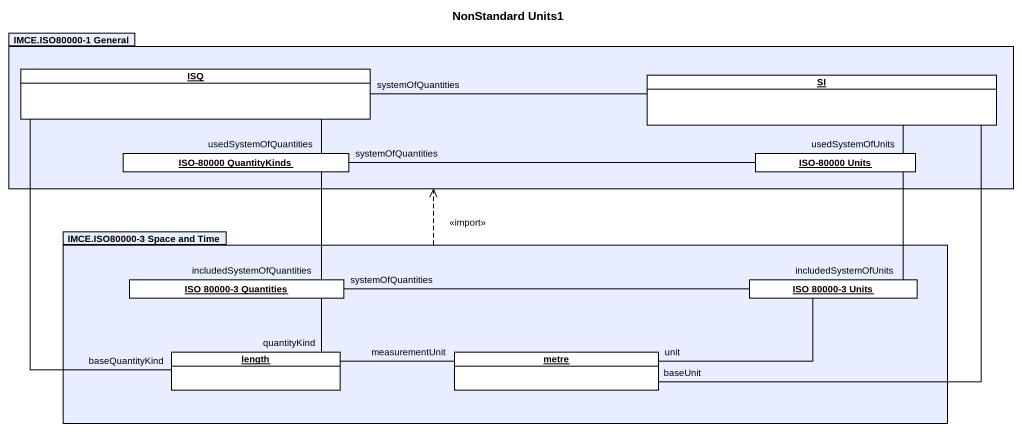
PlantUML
@startuml
title NonStandard Units1
hide circle
hide empty members
package "IMCE.ISO80000-1 General" as IMCE_ISO80000_1_General #E8EDFF {
  object ISQ #FFFFFF
  object SI #FFFFFF
  object "ISO-80000 QuantityKinds" as ISO_80000_QuantityKinds #FFFFFF
  object "ISO-80000 Units" as ISO_80000_Units #FFFFFF
}
package "IMCE.ISO80000-3 Space and Time" as IMCE_ISO80000_3_Space_and #E8EDFF {
  object "ISO 80000-3 Quantities" as ISO_80000_3_Quantities #FFFFFF
  object "ISO 80000-3 Units" as ISO_80000_3_Units #FFFFFF
  object length #FFFFFF
  object metre #FFFFFF
}
ISQ -right- SI : systemOfQuantities
ISO_80000_QuantityKinds -up- ISQ : usedSystemOfQuantities
ISO_80000_QuantityKinds -right- ISO_80000_Units : systemOfQuantities
ISO_80000_Units -up- SI : usedSystemOfUnits
IMCE_ISO80000_3_Space_and .up.> IMCE_ISO80000_1_General : <<import>>
ISO_80000_3_Quantities -up- ISO_80000_QuantityKinds : includedSystemOfQuantities
ISO_80000_3_Quantities -right- ISO_80000_3_Units : systemOfQuantities
ISO_80000_3_Units -up- ISO_80000_Units : includedSystemOfUnits
length -up- ISQ : baseQuantityKind
length -up- ISO_80000_3_Quantities : quantityKind
metre -up- SI : baseUnit
metre -right- ISO_80000_3_Units : unit
metre -left- length : measurementUnit
@enduml
